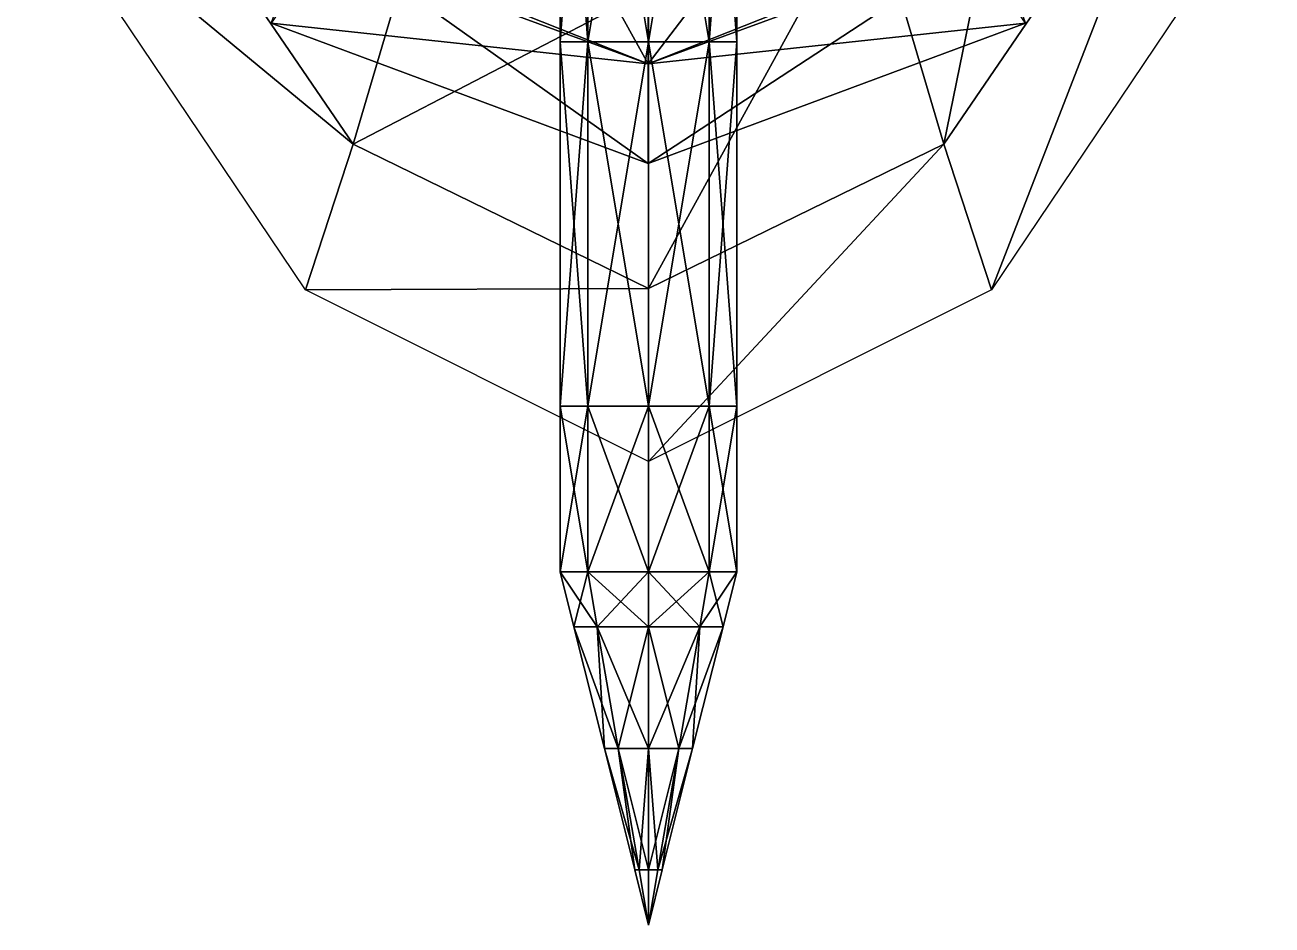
# Model space of a CAD drawing. Header units: metres. Extents: x -1.12 to 1.12, y -1.9 to 1.15.
# Drawn here: x -0.706 to 0.706, y -1.9 to -0.881 of the extents above; entities that cross this region are included whole.
import ezdxf

# ---------------------------------------------------------------- set-up
doc = ezdxf.new("R2010")
doc.units = ezdxf.units.M

msp = doc.modelspace()

# ---------------------------------------------------------------- linework, layer by layer
at = {"layer": 'Cube'}
for points in [[(-0.1, -0.9, 0.1688), (-0.1, -0.4875, 0.2), (-0.1, -0.9, 0.2)], [(-0.1, -0.9, 0.1688), (-0.1, -0.4875, 0.1688), (-0.1, -0.4875, 0.2)], [(-0.1, -0.9, 0.1), (-0.1, -0.4875, 0.1688), (-0.1, -0.9, 0.1688)], [(-0.1, -0.9, 0.1), (-0.1, -0.4875, 0.1), (-0.1, -0.4875, 0.1688)], [(-0.1, -0.9, 0.0313), (-0.1, -0.4875, 0.1), (-0.1, -0.9, 0.1)], [(-0.1, -0.9, 0.0313), (-0.1, -0.4875, 0.0313), (-0.1, -0.4875, 0.1)], [(-0.1, -0.9, 0), (-0.1, -0.4875, 0.0313), (-0.1, -0.9, 0.0313)], [(-0.1, -0.9, 0), (-0.1, -0.4875, 0), (-0.1, -0.4875, 0.0313)], [(-0.0688, -0.9, 0), (-0.1, -0.4875, 0), (-0.1, -0.9, 0)], [(-0.0688, -0.9, 0), (-0.0688, -0.4875, 0), (-0.1, -0.4875, 0)], [(-0.1, -0.9, 0.2), (-0.0688, -0.4875, 0.2), (-0.0688, -0.9, 0.2)], [(-0.1, -0.9, 0.2), (-0.1, -0.4875, 0.2), (-0.0688, -0.4875, 0.2)], [(-0.0688, -0.9, 0.2), (0, -0.4875, 0.2), (0, -0.9, 0.2)], [(-0.0688, -0.9, 0.2), (-0.0688, -0.4875, 0.2), (0, -0.4875, 0.2)], [(0, -0.9, 0), (-0.0688, -0.4875, 0), (-0.0688, -0.9, 0)], [(0, -0.9, 0), (0, -0.4875, 0), (-0.0688, -0.4875, 0)], [(0.0687, -0.9, 0), (0, -0.4875, 0), (0, -0.9, 0)], [(0.0687, -0.9, 0), (0.0687, -0.4875, 0), (0, -0.4875, 0)], [(0, -0.9, 0.2), (0.0687, -0.4875, 0.2), (0.0687, -0.9, 0.2)], [(0, -0.9, 0.2), (0, -0.4875, 0.2), (0.0687, -0.4875, 0.2)], [(0.0687, -0.9, 0.2), (0.1, -0.4875, 0.2), (0.1, -0.9, 0.2)], [(0.0687, -0.9, 0.2), (0.0687, -0.4875, 0.2), (0.1, -0.4875, 0.2)], [(0.1, -0.9, 0), (0.0687, -0.4875, 0), (0.0687, -0.9, 0)], [(0.1, -0.9, 0), (0.1, -0.4875, 0), (0.0687, -0.4875, 0)], [(0.1, -0.9, 0.0313), (0.1, -0.4875, 0), (0.1, -0.9, 0)], [(0.1, -0.9, 0.0313), (0.1, -0.4875, 0.0313), (0.1, -0.4875, 0)], [(0.1, -0.9, 0.1), (0.1, -0.4875, 0.0313), (0.1, -0.9, 0.0313)], [(0.1, -0.9, 0.1), (0.1, -0.4875, 0.1), (0.1, -0.4875, 0.0313)], [(0.1, -0.9, 0.1688), (0.1, -0.4875, 0.1), (0.1, -0.9, 0.1)], [(0.1, -0.9, 0.1688), (0.1, -0.4875, 0.1688), (0.1, -0.4875, 0.1)], [(0.1, -0.9, 0.2), (0.1, -0.4875, 0.1688), (0.1, -0.9, 0.1688)], [(0.1, -0.9, 0.2), (0.1, -0.4875, 0.2), (0.1, -0.4875, 0.1688)], [(-0.1, -1.3125, 0.1687), (-0.1, -0.9, 0.2), (-0.1, -1.3125, 0.2)], [(-0.1, -1.3125, 0.1687), (-0.1, -0.9, 0.1688), (-0.1, -0.9, 0.2)], [(-0.1, -1.3125, 0.1), (-0.1, -0.9, 0.1688), (-0.1, -1.3125, 0.1687)], [(-0.1, -1.3125, 0.1), (-0.1, -0.9, 0.1), (-0.1, -0.9, 0.1688)], [(-0.1, -1.3125, 0.0312), (-0.1, -0.9, 0.1), (-0.1, -1.3125, 0.1)], [(-0.1, -1.3125, 0.0312), (-0.1, -0.9, 0.0313), (-0.1, -0.9, 0.1)], [(-0.1, -1.3125, 0), (-0.1, -0.9, 0.0313), (-0.1, -1.3125, 0.0312)], [(-0.1, -1.3125, 0), (-0.1, -0.9, 0), (-0.1, -0.9, 0.0313)], [(-0.0688, -1.3125, 0), (-0.1, -0.9, 0), (-0.1, -1.3125, 0)], [(-0.0688, -1.3125, 0), (-0.0688, -0.9, 0), (-0.1, -0.9, 0)], [(-0.1, -1.3125, 0.2), (-0.0688, -0.9, 0.2), (-0.0688, -1.3125, 0.2)], [(-0.1, -1.3125, 0.2), (-0.1, -0.9, 0.2), (-0.0688, -0.9, 0.2)], [(-0.0688, -1.3125, 0.2), (0, -0.9, 0.2), (0, -1.3125, 0.2)], [(-0.0688, -1.3125, 0.2), (-0.0688, -0.9, 0.2), (0, -0.9, 0.2)], [(0, -1.3125, 0), (-0.0688, -0.9, 0), (-0.0688, -1.3125, 0)], [(0, -1.3125, 0), (0, -0.9, 0), (-0.0688, -0.9, 0)], [(0.0687, -1.3125, 0), (0, -0.9, 0), (0, -1.3125, 0)], [(0.0687, -1.3125, 0), (0.0687, -0.9, 0), (0, -0.9, 0)], [(0, -1.3125, 0.2), (0.0687, -0.9, 0.2), (0.0687, -1.3125, 0.2)], [(0, -1.3125, 0.2), (0, -0.9, 0.2), (0.0687, -0.9, 0.2)], [(0.0687, -1.3125, 0.2), (0.1, -0.9, 0.2), (0.1, -1.3125, 0.2)], [(0.0687, -1.3125, 0.2), (0.0687, -0.9, 0.2), (0.1, -0.9, 0.2)], [(0.1, -1.3125, 0), (0.0687, -0.9, 0), (0.0687, -1.3125, 0)], [(0.1, -1.3125, 0), (0.1, -0.9, 0), (0.0687, -0.9, 0)], [(0.1, -1.3125, 0.0312), (0.1, -0.9, 0), (0.1, -1.3125, 0)], [(0.1, -1.3125, 0.0312), (0.1, -0.9, 0.0313), (0.1, -0.9, 0)], [(0.1, -1.3125, 0.1), (0.1, -0.9, 0.0313), (0.1, -1.3125, 0.0312)], [(0.1, -1.3125, 0.1), (0.1, -0.9, 0.1), (0.1, -0.9, 0.0313)], [(0.1, -1.3125, 0.1687), (0.1, -0.9, 0.1), (0.1, -1.3125, 0.1)], [(0.1, -1.3125, 0.1687), (0.1, -0.9, 0.1688), (0.1, -0.9, 0.1)], [(0.1, -1.3125, 0.2), (0.1, -0.9, 0.1688), (0.1, -1.3125, 0.1687)], [(0.1, -1.3125, 0.2), (0.1, -0.9, 0.2), (0.1, -0.9, 0.1688)], [(-0.1, -1.5, 0.1687), (-0.1, -1.3125, 0.2), (-0.1, -1.5, 0.2)], [(-0.1, -1.5, 0.1687), (-0.1, -1.3125, 0.1687), (-0.1, -1.3125, 0.2)], [(-0.1, -1.5, 0.1), (-0.1, -1.3125, 0.1687), (-0.1, -1.5, 0.1687)], [(-0.1, -1.5, 0.1), (-0.1, -1.3125, 0.1), (-0.1, -1.3125, 0.1687)], [(-0.1, -1.5, 0.0312), (-0.1, -1.3125, 0.1), (-0.1, -1.5, 0.1)], [(-0.1, -1.5, 0.0312), (-0.1, -1.3125, 0.0312), (-0.1, -1.3125, 0.1)], [(-0.1, -1.5, 0), (-0.1, -1.3125, 0.0312), (-0.1, -1.5, 0.0312)], [(-0.1, -1.5, 0), (-0.1, -1.3125, 0), (-0.1, -1.3125, 0.0312)], [(-0.0688, -1.5, 0), (-0.1, -1.3125, 0), (-0.1, -1.5, 0)], [(-0.0688, -1.5, 0), (-0.0688, -1.3125, 0), (-0.1, -1.3125, 0)], [(-0.1, -1.5, 0.2), (-0.0688, -1.3125, 0.2), (-0.0688, -1.5, 0.2)], [(-0.1, -1.5, 0.2), (-0.1, -1.3125, 0.2), (-0.0688, -1.3125, 0.2)], [(-0.0688, -1.5, 0.2), (0, -1.3125, 0.2), (0, -1.5, 0.2)], [(-0.0688, -1.5, 0.2), (-0.0688, -1.3125, 0.2), (0, -1.3125, 0.2)], [(0, -1.5, 0), (-0.0688, -1.3125, 0), (-0.0688, -1.5, 0)], [(0, -1.5, 0), (0, -1.3125, 0), (-0.0688, -1.3125, 0)], [(0.0687, -1.5, 0), (0, -1.3125, 0), (0, -1.5, 0)], [(0.0687, -1.5, 0), (0.0687, -1.3125, 0), (0, -1.3125, 0)], [(0, -1.5, 0.2), (0.0687, -1.3125, 0.2), (0.0687, -1.5, 0.2)], [(0, -1.5, 0.2), (0, -1.3125, 0.2), (0.0687, -1.3125, 0.2)], [(0.0687, -1.5, 0.2), (0.1, -1.3125, 0.2), (0.1, -1.5, 0.2)], [(0.0687, -1.5, 0.2), (0.0687, -1.3125, 0.2), (0.1, -1.3125, 0.2)], [(0.1, -1.5, 0), (0.0687, -1.3125, 0), (0.0687, -1.5, 0)], [(0.1, -1.5, 0), (0.1, -1.3125, 0), (0.0687, -1.3125, 0)], [(0.1, -1.5, 0.0312), (0.1, -1.3125, 0), (0.1, -1.5, 0)], [(0.1, -1.5, 0.0312), (0.1, -1.3125, 0.0312), (0.1, -1.3125, 0)], [(0.1, -1.5, 0.1), (0.1, -1.3125, 0.0312), (0.1, -1.5, 0.0312)], [(0.1, -1.5, 0.1), (0.1, -1.3125, 0.1), (0.1, -1.3125, 0.0312)], [(0.1, -1.5, 0.1687), (0.1, -1.3125, 0.1), (0.1, -1.5, 0.1)], [(0.1, -1.5, 0.1687), (0.1, -1.3125, 0.1687), (0.1, -1.3125, 0.1)], [(0.1, -1.5, 0.2), (0.1, -1.3125, 0.1687), (0.1, -1.5, 0.1687)], [(0.1, -1.5, 0.2), (0.1, -1.3125, 0.2), (0.1, -1.3125, 0.1687)], [(-0.0844, -1.5625, 0.158), (-0.1, -1.5, 0.2), (-0.0844, -1.5625, 0.1844)], [(-0.0844, -1.5625, 0.158), (-0.1, -1.5, 0.1687), (-0.1, -1.5, 0.2)], [(-0.0844, -1.5625, 0.1), (-0.1, -1.5, 0.1687), (-0.0844, -1.5625, 0.158)], [(-0.0844, -1.5625, 0.1), (-0.1, -1.5, 0.1), (-0.1, -1.5, 0.1687)], [(-0.0844, -1.5625, 0.042), (-0.1, -1.5, 0.1), (-0.0844, -1.5625, 0.1)], [(-0.0844, -1.5625, 0.042), (-0.1, -1.5, 0.0312), (-0.1, -1.5, 0.1)], [(-0.0844, -1.5625, 0.0156), (-0.1, -1.5, 0.0312), (-0.0844, -1.5625, 0.042)], [(-0.0844, -1.5625, 0.0156), (-0.1, -1.5, 0), (-0.1, -1.5, 0.0312)], [(-0.058, -1.5625, 0.0156), (-0.1, -1.5, 0), (-0.0844, -1.5625, 0.0156)], [(-0.058, -1.5625, 0.0156), (-0.0688, -1.5, 0), (-0.1, -1.5, 0)], [(-0.0844, -1.5625, 0.1844), (-0.1, -1.5, 0.2), (-0.0688, -1.5, 0.2)], [(-0.0844, -1.5625, 0.1844), (-0.0688, -1.5, 0.2), (-0.058, -1.5625, 0.1844)], [(-0.058, -1.5625, 0.1844), (-0.0688, -1.5, 0.2), (0, -1.5, 0.2)], [(0, -1.5625, 0.0156), (-0.0688, -1.5, 0), (-0.058, -1.5625, 0.0156)], [(0, -1.5625, 0.0156), (0, -1.5, 0), (-0.0688, -1.5, 0)], [(-0.058, -1.5625, 0.1844), (0, -1.5, 0.2), (0, -1.5625, 0.1844)], [(0.058, -1.5625, 0.0156), (0, -1.5, 0), (0, -1.5625, 0.0156)], [(0.058, -1.5625, 0.0156), (0.0687, -1.5, 0), (0, -1.5, 0)], [(0, -1.5625, 0.1844), (0.0687, -1.5, 0.2), (0.058, -1.5625, 0.1844)], [(0, -1.5625, 0.1844), (0, -1.5, 0.2), (0.0687, -1.5, 0.2)], [(0.0844, -1.5625, 0.0156), (0.0687, -1.5, 0), (0.058, -1.5625, 0.0156)], [(0.058, -1.5625, 0.1844), (0.1, -1.5, 0.2), (0.0844, -1.5625, 0.1844)], [(0.058, -1.5625, 0.1844), (0.0687, -1.5, 0.2), (0.1, -1.5, 0.2)], [(0.0844, -1.5625, 0.0156), (0.1, -1.5, 0), (0.0687, -1.5, 0)], [(0.0844, -1.5625, 0.042), (0.1, -1.5, 0), (0.0844, -1.5625, 0.0156)], [(0.0844, -1.5625, 0.042), (0.1, -1.5, 0.0312), (0.1, -1.5, 0)], [(0.0844, -1.5625, 0.1), (0.1, -1.5, 0.0312), (0.0844, -1.5625, 0.042)], [(0.0844, -1.5625, 0.1), (0.1, -1.5, 0.1), (0.1, -1.5, 0.0312)], [(0.0844, -1.5625, 0.158), (0.1, -1.5, 0.1), (0.0844, -1.5625, 0.1)], [(0.0844, -1.5625, 0.158), (0.1, -1.5, 0.1687), (0.1, -1.5, 0.1)], [(0.0844, -1.5625, 0.1844), (0.1, -1.5, 0.1687), (0.0844, -1.5625, 0.158)], [(0.0844, -1.5625, 0.1844), (0.1, -1.5, 0.2), (0.1, -1.5, 0.1687)], [(-0.05, -1.7, 0.1344), (-0.0844, -1.5625, 0.1844), (-0.05, -1.7, 0.15)], [(-0.05, -1.7, 0.1344), (-0.0844, -1.5625, 0.158), (-0.0844, -1.5625, 0.1844)], [(-0.05, -1.7, 0.1), (-0.0844, -1.5625, 0.158), (-0.05, -1.7, 0.1344)], [(-0.05, -1.7, 0.1), (-0.0844, -1.5625, 0.1), (-0.0844, -1.5625, 0.158)], [(-0.05, -1.7, 0.0656), (-0.0844, -1.5625, 0.1), (-0.05, -1.7, 0.1)], [(-0.05, -1.7, 0.0656), (-0.0844, -1.5625, 0.042), (-0.0844, -1.5625, 0.1)], [(-0.05, -1.7, 0.05), (-0.0844, -1.5625, 0.042), (-0.05, -1.7, 0.0656)], [(-0.05, -1.7, 0.05), (-0.0844, -1.5625, 0.0156), (-0.0844, -1.5625, 0.042)], [(-0.0344, -1.7, 0.05), (-0.0844, -1.5625, 0.0156), (-0.05, -1.7, 0.05)], [(-0.0344, -1.7, 0.05), (-0.058, -1.5625, 0.0156), (-0.0844, -1.5625, 0.0156)], [(-0.05, -1.7, 0.15), (-0.0844, -1.5625, 0.1844), (-0.058, -1.5625, 0.1844)], [(0, -1.7, 0.05), (-0.058, -1.5625, 0.0156), (-0.0344, -1.7, 0.05)], [(0, -1.7, 0.05), (0, -1.5625, 0.0156), (-0.058, -1.5625, 0.0156)], [(-0.0344, -1.7, 0.15), (-0.058, -1.5625, 0.1844), (0, -1.5625, 0.1844)], [(-0.05, -1.7, 0.15), (-0.058, -1.5625, 0.1844), (-0.0344, -1.7, 0.15)], [(-0.0344, -1.7, 0.15), (0, -1.5625, 0.1844), (0, -1.7, 0.15)], [(0.0344, -1.7, 0.05), (0, -1.5625, 0.0156), (0, -1.7, 0.05)], [(0.0344, -1.7, 0.05), (0.058, -1.5625, 0.0156), (0, -1.5625, 0.0156)], [(0, -1.7, 0.15), (0.058, -1.5625, 0.1844), (0.0344, -1.7, 0.15)], [(0, -1.7, 0.15), (0, -1.5625, 0.1844), (0.058, -1.5625, 0.1844)], [(0.05, -1.7, 0.05), (0.058, -1.5625, 0.0156), (0.0344, -1.7, 0.05)], [(0.0344, -1.7, 0.15), (0.0844, -1.5625, 0.1844), (0.05, -1.7, 0.15)], [(0.0344, -1.7, 0.15), (0.058, -1.5625, 0.1844), (0.0844, -1.5625, 0.1844)], [(0.05, -1.7, 0.05), (0.0844, -1.5625, 0.0156), (0.058, -1.5625, 0.0156)], [(0.05, -1.7, 0.0656), (0.0844, -1.5625, 0.0156), (0.05, -1.7, 0.05)], [(0.05, -1.7, 0.0656), (0.0844, -1.5625, 0.042), (0.0844, -1.5625, 0.0156)], [(0.05, -1.7, 0.1), (0.0844, -1.5625, 0.042), (0.05, -1.7, 0.0656)], [(0.05, -1.7, 0.1), (0.0844, -1.5625, 0.1), (0.0844, -1.5625, 0.042)], [(0.05, -1.7, 0.1344), (0.0844, -1.5625, 0.1), (0.05, -1.7, 0.1)], [(0.05, -1.7, 0.1344), (0.0844, -1.5625, 0.158), (0.0844, -1.5625, 0.1)], [(0.05, -1.7, 0.15), (0.0844, -1.5625, 0.158), (0.05, -1.7, 0.1344)], [(0.05, -1.7, 0.15), (0.0844, -1.5625, 0.1844), (0.0844, -1.5625, 0.158)], [(-0.0156, -1.8375, 0.1107), (-0.05, -1.7, 0.15), (-0.0156, -1.8375, 0.1156)], [(-0.0156, -1.8375, 0.1107), (-0.05, -1.7, 0.1344), (-0.05, -1.7, 0.15)], [(-0.0156, -1.8375, 0.1), (-0.05, -1.7, 0.1344), (-0.0156, -1.8375, 0.1107)], [(-0.0156, -1.8375, 0.1), (-0.05, -1.7, 0.1), (-0.05, -1.7, 0.1344)], [(-0.0156, -1.8375, 0.0893), (-0.05, -1.7, 0.1), (-0.0156, -1.8375, 0.1)], [(-0.0156, -1.8375, 0.0893), (-0.05, -1.7, 0.0656), (-0.05, -1.7, 0.1)], [(-0.0156, -1.8375, 0.0844), (-0.05, -1.7, 0.0656), (-0.0156, -1.8375, 0.0893)], [(-0.0156, -1.8375, 0.0844), (-0.05, -1.7, 0.05), (-0.05, -1.7, 0.0656)], [(-0.0107, -1.8375, 0.0844), (-0.05, -1.7, 0.05), (-0.0156, -1.8375, 0.0844)], [(-0.0107, -1.8375, 0.0844), (-0.0344, -1.7, 0.05), (-0.05, -1.7, 0.05)], [(-0.0156, -1.8375, 0.1156), (-0.05, -1.7, 0.15), (-0.0344, -1.7, 0.15)], [(0, -1.8375, 0.0844), (-0.0344, -1.7, 0.05), (-0.0107, -1.8375, 0.0844)], [(0, -1.8375, 0.0844), (0, -1.7, 0.05), (-0.0344, -1.7, 0.05)], [(-0.0107, -1.8375, 0.1156), (-0.0344, -1.7, 0.15), (0, -1.7, 0.15)], [(-0.0156, -1.8375, 0.1156), (-0.0344, -1.7, 0.15), (-0.0107, -1.8375, 0.1156)], [(-0.0107, -1.8375, 0.1156), (0, -1.7, 0.15), (0, -1.8375, 0.1156)], [(0.0107, -1.8375, 0.0844), (0, -1.7, 0.05), (0, -1.8375, 0.0844)], [(0.0107, -1.8375, 0.0844), (0.0344, -1.7, 0.05), (0, -1.7, 0.05)], [(0, -1.8375, 0.1156), (0.0344, -1.7, 0.15), (0.0107, -1.8375, 0.1156)], [(0, -1.8375, 0.1156), (0, -1.7, 0.15), (0.0344, -1.7, 0.15)], [(0.0156, -1.8375, 0.0844), (0.0344, -1.7, 0.05), (0.0107, -1.8375, 0.0844)], [(0.0107, -1.8375, 0.1156), (0.05, -1.7, 0.15), (0.0156, -1.8375, 0.1156)], [(0.0107, -1.8375, 0.1156), (0.0344, -1.7, 0.15), (0.05, -1.7, 0.15)], [(0.0156, -1.8375, 0.0844), (0.05, -1.7, 0.05), (0.0344, -1.7, 0.05)], [(0.0156, -1.8375, 0.0893), (0.05, -1.7, 0.05), (0.0156, -1.8375, 0.0844)], [(0.0156, -1.8375, 0.0893), (0.05, -1.7, 0.0656), (0.05, -1.7, 0.05)], [(0.0156, -1.8375, 0.1), (0.05, -1.7, 0.0656), (0.0156, -1.8375, 0.0893)], [(0.0156, -1.8375, 0.1), (0.05, -1.7, 0.1), (0.05, -1.7, 0.0656)], [(0.0156, -1.8375, 0.1107), (0.05, -1.7, 0.1), (0.0156, -1.8375, 0.1)], [(0.0156, -1.8375, 0.1107), (0.05, -1.7, 0.1344), (0.05, -1.7, 0.1)], [(0.0156, -1.8375, 0.1156), (0.05, -1.7, 0.1344), (0.0156, -1.8375, 0.1107)], [(0.0156, -1.8375, 0.1156), (0.05, -1.7, 0.15), (0.05, -1.7, 0.1344)], [(0, -1.9, 0.1), (-0.0156, -1.8375, 0.1156), (0, -1.9, 0.1)], [(0, -1.9, 0.1), (-0.0156, -1.8375, 0.1107), (-0.0156, -1.8375, 0.1156)], [(0, -1.9, 0.1), (-0.0156, -1.8375, 0.1107), (0, -1.9, 0.1)], [(0, -1.9, 0.1), (-0.0156, -1.8375, 0.1), (-0.0156, -1.8375, 0.1107)], [(0, -1.9, 0.1), (-0.0156, -1.8375, 0.1), (0, -1.9, 0.1)], [(0, -1.9, 0.1), (-0.0156, -1.8375, 0.0893), (-0.0156, -1.8375, 0.1)], [(0, -1.9, 0.1), (-0.0156, -1.8375, 0.0893), (0, -1.9, 0.1)], [(0, -1.9, 0.1), (-0.0156, -1.8375, 0.0844), (-0.0156, -1.8375, 0.0893)], [(0, -1.9, 0.1), (-0.0156, -1.8375, 0.0844), (0, -1.9, 0.1)], [(0, -1.9, 0.1), (-0.0107, -1.8375, 0.0844), (-0.0156, -1.8375, 0.0844)], [(0, -1.9, 0.1), (-0.0156, -1.8375, 0.1156), (-0.0107, -1.8375, 0.1156)], [(0, -1.9, 0.1), (-0.0107, -1.8375, 0.0844), (0, -1.9, 0.1)], [(0, -1.9, 0.1), (0, -1.8375, 0.0844), (-0.0107, -1.8375, 0.0844)], [(0, -1.9, 0.1), (-0.0107, -1.8375, 0.1156), (0, -1.8375, 0.1156)], [(0, -1.9, 0.1), (-0.0107, -1.8375, 0.1156), (0, -1.9, 0.1)], [(0, -1.9, 0.1), (0, -1.8375, 0.0844), (0, -1.9, 0.1)], [(0, -1.9, 0.1), (0.0107, -1.8375, 0.0844), (0, -1.8375, 0.0844)], [(0, -1.9, 0.1), (0.0107, -1.8375, 0.0844), (0, -1.9, 0.1)], [(0, -1.9, 0.1), (0.0156, -1.8375, 0.0844), (0.0107, -1.8375, 0.0844)], [(0, -1.9, 0.1), (0.0156, -1.8375, 0.0844), (0, -1.9, 0.1)], [(0, -1.9, 0.1), (0.0156, -1.8375, 0.0893), (0.0156, -1.8375, 0.0844)], [(0, -1.9, 0.1), (0.0156, -1.8375, 0.0893), (0, -1.9, 0.1)], [(0, -1.9, 0.1), (0.0156, -1.8375, 0.1), (0.0156, -1.8375, 0.0893)], [(0, -1.9, 0.1), (0.0156, -1.8375, 0.1), (0, -1.9, 0.1)], [(0, -1.9, 0.1), (0.0156, -1.8375, 0.1107), (0.0156, -1.8375, 0.1)], [(0, -1.9, 0.1), (0.0156, -1.8375, 0.1107), (0, -1.9, 0.1)], [(0, -1.9, 0.1), (0.0156, -1.8375, 0.1156), (0.0156, -1.8375, 0.1107)], [(0, -1.9, 0.1), (0.0156, -1.8375, 0.1156), (0, -1.9, 0.1)], [(0, -1.9, 0.1), (0.0107, -1.8375, 0.1156), (0.0156, -1.8375, 0.1156)], [(0, -1.9, 0.1), (0.0107, -1.8375, 0.1156), (0, -1.9, 0.1)], [(0, -1.9, 0.1), (0, -1.8375, 0.1156), (0.0107, -1.8375, 0.1156)], [(0, -1.9, 0.1), (0, -1.8375, 0.1156), (0, -1.9, 0.1)]]:
    msp.add_3dface(points, dxfattribs=at)
at = {"layer": 'Fighter Parent'}
for points in [[(0.4524, -0.4392, 0.4736), (0.3344, -1.0157, 0.2603), (0.2487, -0.7256, 0.4571)], [(0.4524, -0.4392, 0.4736), (0.6083, -0.6151, 0.2789), (0.3344, -1.0157, 0.2603)], [(-0.3344, -1.0157, 0.2603), (-0.7062, -0.7081), (-0.6083, -0.6151, 0.2789)], [(-0.2487, -0.7256, 0.4571), (-0.3344, -1.0157, 0.2603), (-0.6083, -0.6151, 0.2789)], [(0.6083, -0.6151, 0.2789), (0.3883, -1.1808), (0.3344, -1.0157, 0.2603)], [(0.6083, -0.6151, 0.2789), (0.7063, -0.7081), (0.3883, -1.1808)], [(-0.3344, -1.0157, 0.2603), (-0.3883, -1.1808), (-0.7062, -0.7081)], [(0, -0.8418, 0.4504), (-0.3344, -1.0157, 0.2603), (-0.2487, -0.7256, 0.4571)], [(0.2487, -0.7256, 0.4571), (0, -1.1791, 0.2528), (0, -0.8418, 0.4504)], [(0.2487, -0.7256, 0.4571), (0.3344, -1.0157, 0.2603), (0, -1.1791, 0.2528)], [(0, -0.8418, 0.4504), (0, -1.1791, 0.2528), (-0.3344, -1.0157, 0.2603)], [(0, -1.1791, 0.2528), (-0.3883, -1.1808), (-0.3344, -1.0157, 0.2603)], [(0.3344, -1.0157, 0.2603), (0, -1.375), (0, -1.1791, 0.2528)], [(0.3344, -1.0157, 0.2603), (0.3883, -1.1808), (0, -1.375)], [(0, -1.1791, 0.2528), (0, -1.375), (-0.3883, -1.1808)]]:
    msp.add_3dface(points, dxfattribs=at)
at = {"layer": 'Sphere 1'}
for points in [[(-0.0002, -0.9247, 0.074), (-0.2137, -0.5402, 0.0535), (-0.3605, -0.7817, 0.0732)], [(-0.0002, -0.9247, 0.074), (-0.0002, -0.6436, 0.0542), (-0.2137, -0.5402, 0.0535)], [(0.2935, -0.5402, 0.1445), (-0.0002, -0.9247, 0.124), (-0.0002, -0.6436, 0.1438)], [(0.2935, -0.5402, 0.1445), (0.3902, -0.7817, 0.1248), (-0.0002, -0.9247, 0.124)], [(-0.0002, -0.6436, 0.1438), (-0.0002, -0.9247, 0.124), (-0.3906, -0.7817, 0.1248)], [(0.3602, -0.7817, 0.0732), (-0.0002, -0.6436, 0.0542), (-0.0002, -0.9247, 0.074)], [(-0.0002, -0.9247, 0.124), (-0.4273, -0.8789, 0.099), (-0.3906, -0.7817, 0.1248)], [(-0.0002, -1.0378, 0.099), (-0.3605, -0.7817, 0.0732), (-0.4273, -0.8789, 0.099)], [(-0.0002, -1.0378, 0.099), (-0.0002, -0.9247, 0.074), (-0.3605, -0.7817, 0.0732)], [(0.3902, -0.7817, 0.1248), (-0.0002, -1.0378, 0.099), (-0.0002, -0.9247, 0.124)], [(0.3902, -0.7817, 0.1248), (0.4269, -0.8789, 0.099), (-0.0002, -1.0378, 0.099)], [(0.4269, -0.8789, 0.099), (0.3602, -0.7817, 0.0732), (-0.0002, -0.9247, 0.074)], [(-0.0002, -0.9247, 0.124), (-0.0002, -1.0378, 0.099), (-0.4273, -0.8789, 0.099)], [(0.4269, -0.8789, 0.099), (-0.0002, -0.9247, 0.074), (-0.0002, -1.0378, 0.099)]]:
    msp.add_3dface(points, dxfattribs=at)

doc.saveas('drawing.dxf')
